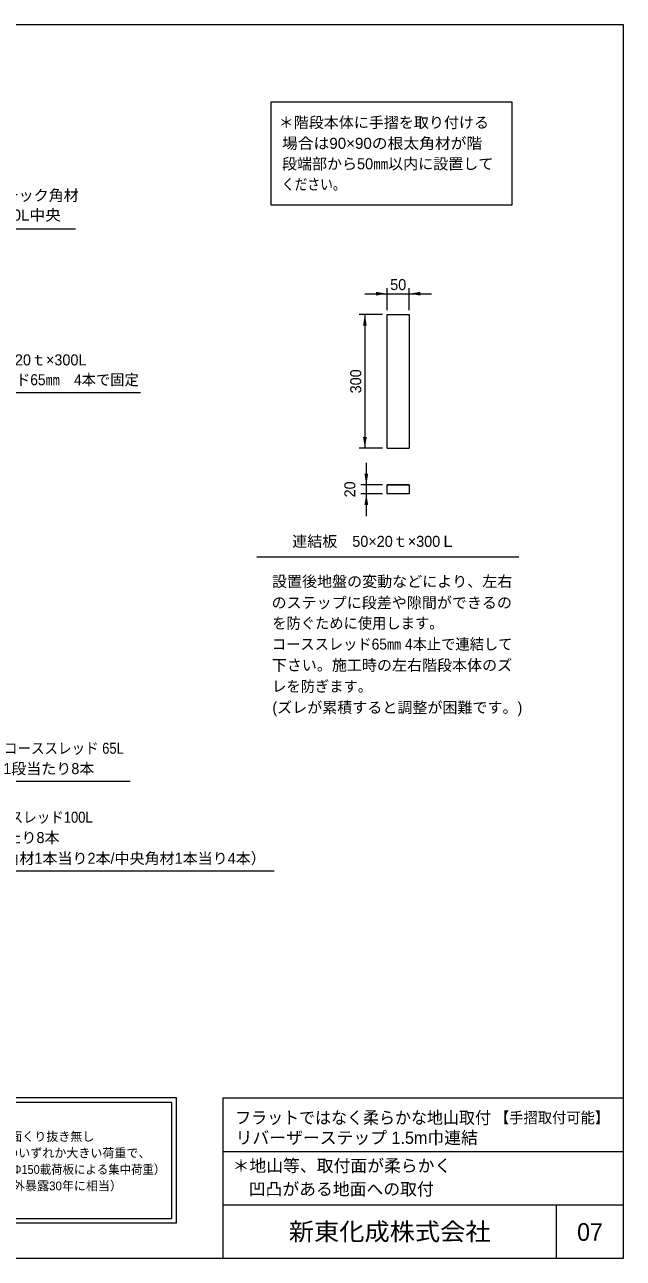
# Model space of a CAD drawing. Units: millimetres at full size, sheet at 1:20, with parts at other scales. Extents: x 200 to 8200, y 200 to 5740.
# Drawn here: x 5510 to 8200, y 200 to 5740 of the extents above; entities that cross this region are included whole.
import ezdxf
from ezdxf.enums import TextEntityAlignment as Align

# ---------------------------------------------------------------- set-up
doc = ezdxf.new("R2010")
doc.units = ezdxf.units.MM
doc.header["$LTSCALE"] = 20
for name, color, linetype, lineweight in [('ボルト', 7, 'Continuous', 18), ('図面枠-A3', 7, 'Continuous', 20), ('寸法', 7, 'Continuous', 13), ('引出線', 7, 'Continuous', 13), ('注記', 7, 'Continuous', 20), ('特記事項', 7, 'Continuous', 15)]:
    doc.layers.add(name, color=color, linetype=linetype, lineweight=lineweight)
doc.layers.add('文字', color=7, linetype='Continuous')
doc.styles.add('ＭＳ Ｐゴシック', font='')
doc.styles.get('ＭＳ Ｐゴシック').set_extended_font_data('MS PGothic')

# ---------------------------------------------------------------- blocks, each defined once
blk = doc.blocks.new('filled_arrow')
at = {"color": 0, "linetype": 'Continuous', "lineweight": -2}
blk.add_solid([(7.5, 1.25), (0, 0), (7.5, -1.25)], dxfattribs=at)

msp = doc.modelspace()

# ---------------------------------------------------------------- linework, layer by layer
at = {"layer": 'ボルト'}
for p, q in [((7138.27, 4438.18), (7238.27, 4438.18)), ((7138.27, 3838.18), (7138.27, 4438.18)), ((7238.27, 4438.18), (7238.27, 3838.18)), ((7238.27, 4438.18), (7238.27, 4298.18)), ((7238.27, 4298.18), (7238.27, 3978.18)), ((7238.27, 3978.18), (7238.27, 3838.18)), ((7138.27, 3838.18), (7238.27, 3838.18)), ((7238.27, 3672.95), (7138.27, 3672.95)), ((7138.27, 3672.95), (7238.27, 3672.95)), ((7138.27, 3632.95), (7138.27, 3672.95)), ((7238.27, 3672.95), (7238.27, 3632.95)), ((7238.27, 3632.95), (7138.27, 3632.95)), ((6553, 3350.45), (7730.38, 3350.45))]:
    msp.add_line(p, q, dxfattribs=at)
at = {"layer": '図面枠-A3'}
for p, q in [((6400, 920), (6400, 200)), ((6400, 920), (8200, 920)), ((6400, 680), (8200, 680)), ((6400, 440), (8200, 440)), ((7900, 200), (7900, 440))]:
    msp.add_line(p, q, dxfattribs=at)
msp.add_lwpolyline([(200, 200), (8200, 200), (8200, 5740), (200, 5740)], close=True, dxfattribs=at)
at = {"layer": '寸法'}
for p, q in [((7138.27, 4458.18), (7138.27, 4556.73)), ((7238.27, 4458.18), (7238.27, 4556.73)), ((7038.27, 4531.73), (7338.27, 4531.73)), ((7118.27, 4438.18), (7013.45, 4438.18)), ((7038.45, 4438.18), (7038.45, 3838.18)), ((7118.27, 3838.18), (7013.45, 3838.18)), ((7044.94, 3772.95), (7044.94, 3532.95)), ((7118.27, 3672.95), (7019.94, 3672.95)), ((7118.27, 3632.95), (7019.94, 3632.95))]:
    msp.add_line(p, q, dxfattribs=at)
at = {"layer": '引出線'}
for points in [[(4945.29, 4596.34), (5075.93, 4822.62), (5729.71, 4822.62), (5737.71, 4822.62)], [(4807.96, 4544.22), (5071.07, 4088.51), (6022.91, 4088.51), (6030.91, 4088.51)], [(5202.91, 2686.5), (5401.07, 2343.28), (5975.18, 2343.28), (5983.18, 2343.28)], [(5213.48, 2602.66), (5213.48, 1940.62), (6623.43, 1940.62), (6631.43, 1940.62)]]:
    msp.add_lwpolyline(points, dxfattribs=at)
at = {"layer": '注記'}
msp.add_lwpolyline([(6616.71, 5393.21), (7698.55, 5393.21), (7698.55, 4928.99), (6616.71, 4928.99)], close=True, dxfattribs=at)
at = {"layer": '特記事項'}
for points in [[(4283.51, 358.95), (6191.41, 358.95), (6191.41, 920), (4283.51, 920)], [(4303.51, 378.95), (6171.41, 378.95), (6171.41, 900), (4303.51, 900)]]:
    msp.add_lwpolyline(points, close=True, dxfattribs=at)

# ---------------------------------------------------------------- block references
at = {"layer": '寸法', "xscale": 6.67, "yscale": 6.67}
for p, rotation in [((7138.27, 4531.73), 180), ((7038.45, 4438.18), 270), ((7038.45, 3838.18), 90), ((7044.94, 3672.95), 90), ((7044.94, 3632.95), 270)]:
    msp.add_blockref('filled_arrow', p, dxfattribs=dict(at, rotation=rotation))
msp.add_blockref('filled_arrow', (7238.27, 4531.73), dxfattribs=at)

# ---------------------------------------------------------------- texts
at = {"layer": '図面枠-A3', "style": 'ＭＳ Ｐゴシック', "width": 1.05}
msp.add_text('新東化成株式会社', height=79.18, dxfattribs=at).set_placement((7150, 320), align=Align.MIDDLE_CENTER)
at = {"layer": '図面枠-A3', "style": 'ＭＳ Ｐゴシック'}
msp.add_text('07', height=79.18, dxfattribs=at).set_placement((8050, 318.3), align=Align.MIDDLE_CENTER)
at = {"layer": '寸法', "style": 'ＭＳ Ｐゴシック'}
msp.add_text('50', height=49.49, dxfattribs=at).set_placement((7188.27, 4572.73), align=Align.MIDDLE_CENTER)
for s, p in [('300', (6997.45, 4138.18)), ('20', (6970.94, 3652.95))]:
    msp.add_text(s, height=49.49, rotation=90, dxfattribs=at).set_placement(p, align=Align.MIDDLE_CENTER)
at = {"layer": '文字', "style": 'ＭＳ Ｐゴシック'}
for s, height, p in [('再生プラスチック角材', 49.49, (5077.42, 4933.83)), ('連結板\u300050×20ｔ×300L', 49.49, (5086.09, 4195.07)), ('連結板\u300050×20ｔ×300Ｌ', 49.49, (6711.97, 3380.14)), ('設置後地盤の変動などにより、左右', 49.49, (6621.06, 3200.13)), ('のステップに段差や隙間ができるの', 49.49, (6619.35, 3104.86)), ('下さい。施工時の左右階段本体のズ', 49.49, (6620.21, 2824.18)), ('(ズレが累積すると調整が困難です。)', 49.49, (6622.76, 2634.22)), ('1段当たり8本', 49.49, (5413.23, 2359.47)), ('1段当たり8本', 49.49, (5256.79, 2049.79)), ('(両端角材1本当り2本/中央角材1本当り4本）', 49.49, (5261.9, 1956.8)), ('＊地山等、取付面が柔らかく\u3000', 55.43, (6444, 571.61)), ('   凹凸がある地面への取付', 55.43, (6456.09, 466.82))]:
    msp.add_text(s, height=height, dxfattribs=at).set_placement(p, align=Align.BOTTOM_LEFT)
for s, width, p in [('120×90×2000L中央', 1.05, (5073.44, 4845.25)), ('コーススレッド65㎜\u30004本で固定', 0.95, (5086.09, 4105.9)), ('を防ぐために使用します。', 0.95, (6622.2, 3012.72)), ('コーススレッド65㎜ 4本止で連結して', 0.95, (6620.21, 2918.6)), ('レを防ぎます。', 0.95, (6621.91, 2729.2)), ('コーススレッド 65L', 0.9, (5416.64, 2451.04)), ('コーススレッド100L', 0.9, (5260.2, 2141.36))]:
    msp.add_text(s, height=49.49, dxfattribs=dict(at, width=width)).set_placement(p, align=Align.BOTTOM_LEFT)
at = {"layer": '文字', "style": 'ＭＳ Ｐゴシック', "width": 0.95}
msp.add_text('フラットではなく柔らかな地山取付', height=55.43, dxfattribs=at).set_placement((7030.25, 831.66), align=Align.MIDDLE_CENTER)
msp.add_text('【手摺取付可能】', height=49.49, dxfattribs=at).set_placement((8136.09, 831.66), align=Align.MIDDLE_RIGHT)
at = {"layer": '文字', "style": 'ＭＳ Ｐゴシック'}
msp.add_text('リバーザーステップ 1.5m巾連結', height=55.43, dxfattribs=at).set_placement((6457.61, 741.66), align=Align.MIDDLE_LEFT)
at = {"layer": '注記', "style": 'ＭＳ Ｐゴシック'}
for s, p in [('＊階段本体に手摺を取り付ける', (6651.31, 5261.29)), ('段端部から50㎜以内に設置して', (6666.08, 5075.59))]:
    msp.add_text(s, height=49.49, dxfattribs=at).set_placement(p, align=Align.BOTTOM_LEFT)
for s, width, p in [('場合は90×90の根太角材が階', 1.05, (6666.08, 5167.73)), ('ください。', 0.85, (6665.23, 4983.73))]:
    msp.add_text(s, height=49.49, dxfattribs=dict(at, width=width)).set_placement(p, align=Align.BOTTOM_LEFT)
at = {"layer": '特記事項', "style": 'ＭＳ Ｐゴシック'}
for s, p in [('階段本体：踏板部t=30mm 蹴上部t=25mm 裏面くり抜き無し', (4391.03, 715.1)), ('荷重-たわみ量試験：3.5KN/㎡又は1.0KN/枚のいずれか大きい荷重で、', (4391.03, 641.16)), ('耐候性試験：UVテスター3,000時間照射（屋外暴露30年に相当）', (4391.94, 493.51))]:
    msp.add_text(s, height=39.59, dxfattribs=at).set_placement(p, align=Align.BOTTOM_LEFT)
at = {"layer": '特記事項', "style": 'ＭＳ Ｐゴシック', "width": 0.95}
msp.add_text('\u3000\u3000\u3000\u3000\u3000\u3000 たわみ量はL（横幅）/200以下（Φ150載荷板による集中荷重）', height=39.59, dxfattribs=at).set_placement((4395.8, 567.22), align=Align.BOTTOM_LEFT)

doc.saveas('drawing.dxf')
